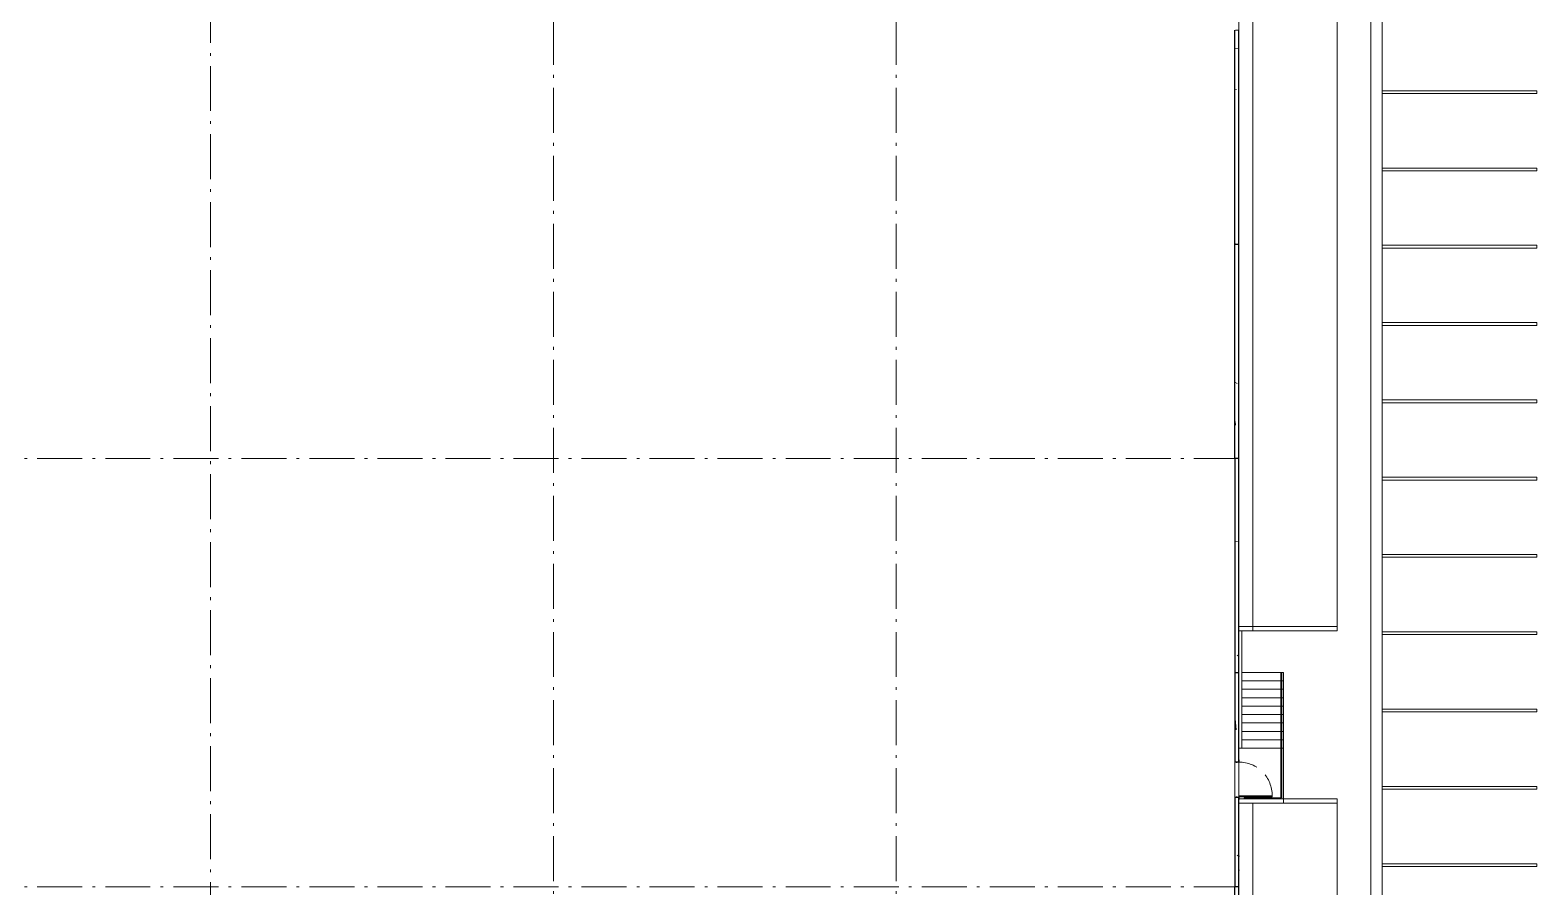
# Model space of a CAD drawing. Header units: metres. Extents: x -55 to 260, y -121 to 64.
# Drawn here: x 152.1 to 205.7, y -30.5 to 0 of the extents above; entities that cross this region are included whole.
import ezdxf

# ---------------------------------------------------------------- set-up
doc = ezdxf.new("R2010")
doc.units = ezdxf.units.M
doc.linetypes.add('01_Grid', pattern=[2.32, 1.6, -0.36, 0, -0.36])
doc.linetypes.add('04_Proyection', pattern=[1.2, 0.8, -0.4])
for name, color, linetype, lineweight in [('0-1', 7, 'Continuous', 5), ('03EJES-1', 1, '01_Grid', 5), ('06MUR-1', 253, 'Continuous', 5), ('06MUR-2', 53, 'Continuous', 25), ('06MUREXT-1', 9, 'Continuous', 15), ('06MUREXT-2', 133, 'Continuous', 5), ('11PUER-1', 253, 'Continuous', 5), ('11PUER-2', 253, '04_Proyection', 5), ('13CIVERT-1', 253, 'Continuous', 5), ('22AMUEB-1', 253, 'Continuous', 5), ('22AMUEB-2', 63, 'Continuous', 5), ('45ESTAC-1', 253, 'Continuous', 5), ('46BANQ-1', 253, 'Continuous', 5), ('55BARANDAL-1', 253, 'Continuous', 5), ('70LINEA-1', 254, 'Continuous', 5), ('70LINEA-2', 1, 'Continuous', 5), ('70LINEA-3', 213, 'Continuous', 9), ('70LINEA_0_25-1', 9, 'Continuous', 15)]:
    doc.layers.add(name, color=color, linetype=linetype, lineweight=lineweight)
pattern_1 = [(50, (0, 0), (2.914806, -0.25534), [0.3048, -3.353]), (355, (0, 0), (-0.5639, 3.05678), [0.24384, -2.682]), (100.451, (0.243, -0.0213), (2.35075, 2.801895), [0.25904, -2.849]), (46.184, (0, 0.8128), (4.336665, -0.672795), [0.4572, -5.029]), (96.636, (0.3614, 0.7567), (3.798005, 3.95842), [0.38856, -4.274]), (351.184, (0, 0.813), (3.79858, 3.95859), [0.36576, -4.023]), (21, (0.4064, 0.6096), (2.425556, -1.63645), [0.3048, -3.353]), (326, (0.4064, 0.6096), (0.98876, 2.946903), [0.24384, -2.682]), (71.451, (0.6086, 0.4733), (3.414398, 1.310927), [0.25904, -2.849]), (37.5, (0, 0), (0.049559, 1.352701), [0.13411, -2.516, 0.13411, -2.589, -2.692]), (37.5, (0, 0), (0.049559, 1.352701), [-5.373, 0.13411, -2.558]), (7.5, (0, 0), (1.068881, 1.603233), [0.13411, -1.418, 0.13411, -2.455, -1.026]), (7.5, (0, 0), (1.068881, 1.603233), [-4.141, 0.13411, -0.89205]), (327.5, (-0.9063, 0), (2.1693145, -0.091976), [0.13411, -0.88189, 0.13411, -3.036, -4.206]), (327.5, (-0.9063, 0), (2.1693145, -0.091976), [-4.186, 0.13411, -4.072]), (317.5, (-1.313, 0), (2.370307, 0.40642), [0.13411, -1.187, 0.13411, -1.971, -2.987]), (317.5, (-1.313, 0), (2.370307, 0.40642), [-3.426, 0.13411, -2.853])]

# ---------------------------------------------------------------- blocks, each defined once
blk = doc.blocks.new('Sgl - F - AI - 4_x7_-7287663-A1 _ A700')
at = {"layer": '11PUER-1'}
for p, q in [((-0.612, -1.29), (-0.612, -0.11)), ((-0.612, -0.11), (-0.573, -0.11)), ((-0.573, -0.11), (-0.573, -1.29)), ((-0.573, -1.29), (-0.612, -1.29))]:
    blk.add_line(p, q, dxfattribs=at)
at = {"layer": '11PUER-2'}
for p, q in [((-0.637, 0.034), (0.637, 0.034)), ((-0.637, -0.107), (0.637, -0.107))]:
    blk.add_line(p, q, dxfattribs=at)
blk.add_arc((-0.554, -0.108), 1.182, 269.0611, 359.905, dxfattribs=at)
blk = doc.blocks.new('Mesker Frame AI - Mesker Frame AI2-7287665-A1 _ A700')
at = {"layer": '22AMUEB-1'}
for p, q in [((-0.53, 0.07585), (-0.53, 0.07085)), ((-0.5285, 0.07085), (-0.5285, 0.07435)), ((-0.455, 0.01305), (-0.435, 0.01305)), ((-0.4365, 0.01155), (-0.455, 0.01155)), ((-0.4365, 0.01155), (-0.4365, -0.02515)), ((-0.435, -0.02665), (-0.435, 0.01305)), ((0.79649, 0.01305), (0.79649, -0.02665)), ((0.81649, 0.01305), (0.79649, 0.01305)), ((0.79799, 0.01155), (0.81649, 0.01155)), ((0.79799, -0.02515), (0.79799, 0.01155)), ((0.88999, 0.07435), (0.88999, 0.07085)), ((0.89149, 0.07085), (0.89149, 0.07585)), ((-0.53, -0.07085), (-0.53, -0.07585)), ((-0.5285, -0.07435), (-0.5285, -0.07085)), ((-0.4515, -0.02515), (-0.4515, -0.07435)), ((-0.4515, -0.02515), (-0.4365, -0.02515)), ((-0.435, -0.02665), (-0.45, -0.02665)), ((-0.45, -0.07585), (-0.45, -0.02665)), ((0.79649, -0.02665), (0.81149, -0.02665)), ((0.81299, -0.02515), (0.79799, -0.02515)), ((0.81149, -0.02665), (0.81149, -0.07585)), ((0.81299, -0.07435), (0.81299, -0.02515)), ((0.88999, -0.07085), (0.88999, -0.07435)), ((0.89149, -0.07585), (0.89149, -0.07085))]:
    blk.add_line(p, q, dxfattribs=at)
at = {"layer": '22AMUEB-2'}
for p, q in [((-0.53, 0.07585), (-0.455, 0.07585)), ((-0.53, 0.07085), (-0.53, 0.07585)), ((-0.5285, 0.07435), (-0.5285, 0.07085)), ((-0.4565, 0.07435), (-0.5285, 0.07435)), ((-0.455, 0.07585), (-0.455, -0.00615)), ((-0.455, 0.01305), (-0.435, 0.01305)), ((-0.455, 0.01155), (-0.455, 0.01305)), ((-0.4365, 0.01155), (-0.455, 0.01155)), ((-0.4365, -0.02515), (-0.4365, 0.01155)), ((-0.435, 0.01305), (-0.435, -0.02665)), ((0.79649, 0.01305), (0.81649, 0.01305)), ((0.79649, -0.02665), (0.79649, 0.01305)), ((0.79799, 0.01155), (0.79799, -0.02515)), ((0.81649, 0.01155), (0.79799, 0.01155)), ((0.81649, 0.07585), (0.89149, 0.07585)), ((0.81649, -0.00615), (0.81649, 0.07585)), ((0.81649, 0.01305), (0.81649, 0.01155)), ((0.88999, 0.07435), (0.81799, 0.07435)), ((0.88999, 0.07085), (0.88999, 0.07435)), ((0.89149, 0.07585), (0.89149, 0.07085)), ((-0.53, -0.07585), (-0.53, -0.07085)), ((-0.45, -0.07585), (-0.53, -0.07585)), ((-0.5285, -0.07085), (-0.5285, -0.07435)), ((-0.5285, -0.07435), (-0.4515, -0.07435)), ((-0.455, -0.00615), (-0.4565, -0.00615)), ((-0.4515, -0.02515), (-0.4365, -0.02515)), ((-0.4515, -0.07435), (-0.4515, -0.02515)), ((-0.45, -0.02665), (-0.45, -0.07585)), ((-0.435, -0.02665), (-0.45, -0.02665)), ((0.81149, -0.02665), (0.79649, -0.02665)), ((0.79799, -0.02515), (0.81299, -0.02515)), ((0.81149, -0.07585), (0.81149, -0.02665)), ((0.89149, -0.07585), (0.81149, -0.07585)), ((0.81299, -0.02515), (0.81299, -0.07435)), ((0.81299, -0.07435), (0.88999, -0.07435)), ((0.81799, -0.00615), (0.81649, -0.00615)), ((0.88999, -0.07435), (0.88999, -0.07085)), ((0.89149, -0.07085), (0.89149, -0.07585))]:
    blk.add_line(p, q, dxfattribs=at)
blk = doc.blocks.new('Railing - Railing-7177917-A1 _ A700')
at = {"layer": '55BARANDAL-1'}
for p, q in [((196.567, -22.872), (196.605, -22.872)), ((196.567, -22.872), (196.567, -25.553)), ((196.605, -22.872), (196.605, -25.553)), ((196.567, -25.553), (196.567, -25.572)), ((196.567, -25.572), (196.567, -27.316)), ((196.605, -25.553), (196.605, -25.572)), ((196.605, -25.572), (196.605, -27.354)), ((195.257, -27.354), (195.257, -27.316)), ((196.567, -27.316), (195.257, -27.316)), ((196.605, -27.354), (195.257, -27.354))]:
    blk.add_line(p, q, dxfattribs=at)
blk = doc.blocks.new('Parking Lot - Single - Single-V106-A1 _ A700')
at = {"layer": '70LINEA-1'}
for p, q in [((200.172, 0.541), (200.172, -2.209)), ((205.672, -2.159), (200.172, -2.159)), ((200.172, -2.159), (200.172, -2.259)), ((200.172, -2.259), (200.172, -2.159)), ((200.172, -2.159), (200.172, -2.159)), ((200.172, -2.259), (205.672, -2.259)), ((200.172, -2.259), (200.172, -2.259)), ((205.672, -2.259), (205.672, -2.159))]:
    blk.add_line(p, q, dxfattribs=at)
blk = doc.blocks.new('Parking Lot - Single - Single-V107-A1 _ A700')
at = {"layer": '70LINEA-1'}
for p, q in [((200.172, -26.959), (200.172, -29.709)), ((205.672, -29.659), (200.172, -29.659)), ((200.172, -29.659), (200.172, -29.759)), ((200.172, -29.759), (200.172, -29.659)), ((200.172, -29.659), (200.172, -29.659)), ((200.172, -29.759), (205.672, -29.759)), ((200.172, -29.759), (200.172, -29.759)), ((205.672, -29.759), (205.672, -29.659))]:
    blk.add_line(p, q, dxfattribs=at)
blk = doc.blocks.new('22011_AR_rvt-1-A1 _ A700')
at = {"layer": '06MUR-1'}
h = blk.add_hatch(dxfattribs=at)
h.set_pattern_fill('FP_1', color=256, style=0, pattern_type=2)
h.set_pattern_definition(pattern_1)
h.paths.add_polyline_path([(194.931, -15.24), (195.071, -15.24), (195.071, 0), (194.931, 0), (194.931, -14.35)])
h = blk.add_hatch(dxfattribs=at)
h.set_pattern_fill('FP_1', color=256, style=0, pattern_type=2)
h.set_pattern_definition(pattern_1)
h.paths.add_polyline_path([(194.93, -15.24), (194.931, -15.24), (194.93, -14.35)])
h = blk.add_hatch(dxfattribs=at)
h.set_pattern_fill('FP_1', color=256, style=0, pattern_type=2)
h.set_pattern_definition(pattern_1)
h.paths.add_polyline_path([(195.001, -30.48), (195.071, -30.48), (195.071, -27.308), (194.931, -27.308), (194.931, -30.48)])
h.paths.add_polyline_path([(194.931, -26.032), (195.071, -26.032), (195.071, -15.24), (194.931, -15.24), (194.931, -25.601)])
h = blk.add_hatch(dxfattribs=at)
h.set_pattern_fill('FP_1', color=256, style=0, pattern_type=2)
h.set_pattern_definition(pattern_1)
h.paths.add_polyline_path([(194.93, -26.033), (194.931, -26.032), (194.93, -25.601)])
h = blk.add_hatch(dxfattribs=at)
h.set_pattern_fill('FP_1', color=256, style=0, pattern_type=2)
h.set_pattern_definition(pattern_1)
h.paths.add_polyline_path([(195.071, -30.48), (195.072, -30.48), (195.071, -28.669)])
h = blk.add_hatch(dxfattribs=at)
h.set_pattern_fill('FP_1', color=256, style=0, pattern_type=2)
h.set_pattern_definition(pattern_1)
h.paths.add_polyline_path([(195.071, -45.72), (195.071, -30.48), (194.931, -30.48), (194.931, -45.72)])
at = {"layer": '70LINEA-2'}
h = blk.add_hatch(dxfattribs=at)
h.set_pattern_fill('FP_1', color=256, style=0, pattern_type=2)
h.set_pattern_definition(pattern_1)
h.paths.add_polyline_path([(195.056, -7.614), (195.071, -7.598), (195.071, -0.022), (195.056, -0.006), (194.947, -0.006), (194.931, -0.022), (194.931, -7.598), (194.947, -7.614)])
h = blk.add_hatch(dxfattribs=at)
h.set_pattern_fill('FP_1', color=256, style=0, pattern_type=2)
h.set_pattern_definition(pattern_1)
h.paths.add_polyline_path([(195.056, -15.234), (195.071, -15.218), (195.071, -7.642), (195.056, -7.626), (194.947, -7.626), (194.931, -7.642), (194.931, -15.218), (194.947, -15.234)])
h = blk.add_hatch(dxfattribs=at)
h.set_pattern_fill('FP_1', color=256, style=0, pattern_type=2)
h.set_pattern_definition(pattern_1)
h.paths.add_polyline_path([(195.056, -22.854), (195.071, -22.838), (195.071, -15.262), (195.056, -15.246), (194.947, -15.246), (194.931, -15.262), (194.931, -22.838), (194.947, -22.854)])
h = blk.add_hatch(dxfattribs=at)
h.set_pattern_fill('FP_1', color=256, style=0, pattern_type=2)
h.set_pattern_definition(pattern_1)
h.paths.add_polyline_path([(194.947, -30.474), (195.056, -30.474), (195.071, -30.458), (195.071, -27.307), (194.931, -27.307), (194.931, -30.458)])
h.paths.add_polyline_path([(195.071, -26.033), (195.071, -22.882), (195.056, -22.866), (194.947, -22.866), (194.931, -22.882), (194.931, -26.033)])
at = {"layer": '06MUR-2'}
for p, q in [((194.931, -15.24), (194.931, 0)), ((195.071, -15.24), (195.071, 0)), ((194.931, -15.24), (194.931, -26.032)), ((195.071, -26.032), (195.071, -15.24)), ((194.931, -26.032), (195.001, -26.032)), ((195.001, -26.032), (195.071, -26.032)), ((195.001, -26.033), (195.001, -26.032)), ((194.931, -27.308), (194.931, -30.48)), ((195.001, -27.308), (194.931, -27.308)), ((195.001, -27.308), (195.001, -27.307)), ((195.071, -27.308), (195.001, -27.308)), ((195.071, -30.48), (195.071, -27.308)), ((194.931, -45.72), (194.931, -30.48)), ((195.071, -45.72), (195.071, -30.48))]:
    blk.add_line(p, q, dxfattribs=at)
at = {"layer": '06MUREXT-1'}
for p, q in [((194.93, 0), (194.93, -15.24)), ((195.072, -15.24), (195.072, 0)), ((194.93, -15.24), (194.93, -26.033)), ((195.072, -26.033), (195.072, -15.24)), ((194.93, -26.033), (195.072, -26.033)), ((194.93, -27.307), (194.93, -30.48)), ((195.072, -27.307), (194.93, -27.307)), ((195.072, -30.48), (195.072, -27.307)), ((194.93, -30.48), (194.93, -45.72)), ((195.072, -45.72), (195.072, -30.48))]:
    blk.add_line(p, q, dxfattribs=at)
at = {"layer": '06MUREXT-2'}
for p, q in [((195.071, -21.221), (195.572, -21.221)), ((195.572, -21.373), (195.071, -21.373)), ((195.572, -21.221), (198.572, -21.221)), ((195.572, -21.373), (195.572, -21.221)), ((198.572, -21.373), (195.572, -21.373)), ((198.572, -21.221), (198.572, -21.373)), ((194.93, -27.307), (194.93, -26.033)), ((195.072, -26.034), (195.072, -27.306)), ((196.655, -27.506), (195.072, -27.506)), ((195.077, -27.353), (195.257, -27.353)), ((196.604, -27.353), (196.655, -27.353)), ((196.655, -27.353), (198.572, -27.353)), ((196.655, -27.506), (196.655, -27.353)), ((198.572, -27.506), (196.655, -27.506)), ((198.572, -27.353), (198.572, -27.506))]:
    blk.add_line(p, q, dxfattribs=at)
at = {"layer": '13CIVERT-1'}
for p, q in [((196.655, -22.853), (195.175, -22.853)), ((195.175, -22.853), (195.175, -23.153)), ((196.655, -22.853), (195.175, -22.853)), ((196.655, -22.853), (196.655, -23.153)), ((195.175, -23.153), (195.175, -23.453)), ((196.567, -23.153), (195.175, -23.153)), ((196.567, -23.153), (195.175, -23.153)), ((195.175, -23.453), (195.175, -23.753)), ((196.567, -23.453), (195.175, -23.453)), ((196.567, -23.453), (195.175, -23.453)), ((196.655, -23.153), (196.605, -23.153)), ((196.655, -23.153), (196.605, -23.153)), ((196.655, -23.453), (196.605, -23.453)), ((196.655, -23.453), (196.605, -23.453)), ((196.655, -23.153), (196.655, -23.453)), ((196.655, -23.453), (196.655, -23.753)), ((195.175, -23.753), (195.175, -24.053)), ((196.567, -23.753), (195.175, -23.753)), ((196.567, -23.753), (195.175, -23.753)), ((195.175, -24.053), (195.175, -24.353)), ((196.567, -24.053), (195.175, -24.053)), ((196.567, -24.053), (195.175, -24.053)), ((196.655, -23.753), (196.605, -23.753)), ((196.655, -23.753), (196.605, -23.753)), ((196.655, -24.053), (196.605, -24.053)), ((196.655, -24.053), (196.605, -24.053)), ((196.655, -23.753), (196.655, -24.053)), ((196.655, -24.053), (196.655, -24.353)), ((195.175, -24.353), (195.175, -24.653)), ((196.567, -24.353), (195.175, -24.353)), ((196.567, -24.353), (195.175, -24.353)), ((195.175, -24.653), (195.175, -24.953)), ((196.567, -24.653), (195.175, -24.653)), ((196.567, -24.653), (195.175, -24.653)), ((196.655, -24.353), (196.605, -24.353)), ((196.655, -24.353), (196.605, -24.353)), ((196.655, -24.653), (196.605, -24.653)), ((196.655, -24.653), (196.605, -24.653)), ((196.655, -24.353), (196.655, -24.653)), ((196.655, -24.653), (196.655, -24.953)), ((195.175, -24.953), (195.175, -25.253)), ((196.567, -24.953), (195.175, -24.953)), ((196.567, -24.953), (195.175, -24.953)), ((196.655, -24.953), (196.605, -24.953)), ((196.655, -24.953), (196.605, -24.953)), ((196.655, -24.953), (196.655, -25.253)), ((195.175, -25.553), (195.072, -25.553)), ((195.175, -25.253), (195.175, -25.553)), ((196.567, -25.253), (195.175, -25.253)), ((196.567, -25.253), (195.175, -25.253)), ((196.567, -25.553), (195.175, -25.553)), ((196.567, -25.553), (195.175, -25.553)), ((196.655, -25.253), (196.605, -25.253)), ((196.655, -25.253), (196.605, -25.253)), ((196.655, -25.553), (196.605, -25.553)), ((196.655, -25.553), (196.605, -25.553)), ((196.655, -25.253), (196.655, -25.553)), ((196.655, -27.353), (196.655, -25.553)), ((195.072, -26.034), (195.072, -27.306)), ((195.077, -27.353), (195.257, -27.353)), ((196.604, -27.353), (196.655, -27.353))]:
    blk.add_line(p, q, dxfattribs=at)
at = {"layer": '46BANQ-1'}
for p, q in [((195.572, -21.221), (195.572, 0.691)), ((195.572, -21.221), (195.572, 0.691)), ((198.572, 0.691), (198.572, -21.221)), ((195.072, -21.221), (195.572, -21.221)), ((198.572, -21.221), (195.572, -21.221)), ((194.93, -27.307), (194.93, -26.033)), ((195.072, -27.506), (195.572, -27.506)), ((195.572, -27.506), (195.572, -61.46)), ((195.572, -61.473), (195.572, -27.506))]:
    blk.add_line(p, q, dxfattribs=at)
at = {"layer": '70LINEA-1'}
for p, q in [((199.772, 15.641), (199.772, -41.41)), ((198.572, -21.373), (198.572, 0.691)), ((200.172, -9.66), (200.172, 0.34)), ((200.172, -19.66), (200.172, -9.66)), ((200.172, -29.66), (200.172, -19.66)), ((195.174, -21.373), (195.174, -25.553)), ((198.572, -60.943), (198.572, -27.506)), ((200.172, -39.66), (200.172, -29.66))]:
    blk.add_line(p, q, dxfattribs=at)
at = {"layer": '70LINEA-3'}
for p, q in [((194.93, -27.307), (194.93, -26.033)), ((194.931, -27.307), (194.931, -26.033)), ((194.931, -26.033), (194.931, -27.307)), ((195.071, -26.034), (195.071, -27.306)), ((195.071, -27.306), (195.071, -26.034)), ((195.072, -26.034), (195.072, -27.306))]:
    blk.add_line(p, q, dxfattribs=at)
at = {"layer": '70LINEA_0_25-1'}
for p, q in [((194.931, -0.022), (194.93, -0.022)), ((194.93, -0.022), (194.93, -7.598)), ((194.947, -0.006), (194.931, -0.022)), ((194.931, -0.022), (194.931, -7.598)), ((194.931, -7.598), (194.931, -0.022)), ((195.056, -0.006), (194.947, -0.006)), ((195.071, -0.022), (195.056, -0.006)), ((195.071, -7.598), (195.071, -0.022)), ((195.072, -0.022), (195.071, -0.022)), ((195.071, -0.022), (195.071, -7.598)), ((195.072, -7.598), (195.072, -0.022)), ((194.93, -7.598), (194.931, -7.598)), ((194.931, -7.642), (194.93, -7.642)), ((194.93, -7.642), (194.93, -15.218)), ((194.931, -7.598), (194.947, -7.614)), ((194.947, -7.626), (194.931, -7.642)), ((194.931, -7.642), (194.931, -15.218)), ((194.931, -15.218), (194.931, -7.642)), ((194.947, -7.614), (195.056, -7.614)), ((195.056, -7.626), (194.947, -7.626)), ((195.056, -7.614), (195.071, -7.598)), ((195.071, -7.642), (195.056, -7.626)), ((195.071, -7.598), (195.072, -7.598)), ((195.071, -15.218), (195.071, -7.642)), ((195.072, -7.642), (195.071, -7.642)), ((195.071, -7.642), (195.071, -15.218)), ((195.072, -15.218), (195.072, -7.642)), ((194.93, -15.218), (194.931, -15.218)), ((194.931, -15.262), (194.93, -15.262)), ((194.93, -15.262), (194.93, -22.838)), ((194.931, -15.218), (194.947, -15.234)), ((194.947, -15.246), (194.931, -15.262)), ((194.931, -15.262), (194.931, -22.838)), ((194.931, -22.838), (194.931, -15.262)), ((194.947, -15.234), (195.056, -15.234)), ((195.056, -15.246), (194.947, -15.246)), ((195.056, -15.234), (195.071, -15.218)), ((195.071, -15.262), (195.056, -15.246)), ((195.071, -15.218), (195.072, -15.218)), ((195.071, -22.838), (195.071, -15.262)), ((195.072, -15.262), (195.071, -15.262)), ((195.071, -15.262), (195.071, -22.838)), ((195.072, -22.838), (195.072, -15.262)), ((194.93, -22.838), (194.931, -22.838)), ((194.931, -22.882), (194.93, -22.882)), ((194.93, -22.882), (194.93, -26.033)), ((194.931, -22.838), (194.947, -22.854)), ((194.947, -22.866), (194.931, -22.882)), ((194.931, -22.882), (194.931, -26.033)), ((194.931, -26.033), (194.931, -22.882)), ((194.947, -22.854), (195.056, -22.854)), ((195.056, -22.866), (194.947, -22.866)), ((195.056, -22.854), (195.071, -22.838)), ((195.071, -22.882), (195.056, -22.866)), ((195.071, -22.838), (195.072, -22.838)), ((195.071, -26.033), (195.071, -22.882)), ((195.072, -22.882), (195.071, -22.882)), ((195.071, -22.882), (195.071, -26.033)), ((195.072, -26.033), (195.072, -22.882)), ((194.93, -26.033), (194.931, -26.033)), ((194.931, -26.033), (195.071, -26.033)), ((195.071, -26.033), (195.072, -26.033)), ((194.93, -27.307), (194.93, -30.458)), ((194.931, -27.307), (194.93, -27.307)), ((195.071, -27.307), (194.931, -27.307)), ((194.931, -27.307), (194.931, -30.458)), ((194.931, -30.458), (194.931, -27.307)), ((195.071, -30.458), (195.071, -27.307)), ((195.071, -27.307), (195.071, -30.458)), ((195.072, -27.307), (195.071, -27.307)), ((195.072, -30.458), (195.072, -27.307)), ((194.93, -30.458), (194.931, -30.458)), ((194.931, -30.458), (194.947, -30.474)), ((194.947, -30.474), (195.056, -30.474)), ((195.056, -30.474), (195.071, -30.458)), ((195.071, -30.458), (195.072, -30.458))]:
    blk.add_line(p, q, dxfattribs=at)
at = {"layer": '11PUER-1', "rotation": 89.99999999999987}
blk.add_blockref('Sgl - F - AI - 4_x7_-7287663-A1 _ A700', (194.965, -26.67), dxfattribs=at)
at = {"layer": '22AMUEB-1', "rotation": 269.9999999999998}
blk.add_blockref('Mesker Frame AI - Mesker Frame AI2-7287665-A1 _ A700', (195.001, -26.489), dxfattribs=at)
at = {"layer": '45ESTAC-1'}
for name, p in [('Parking Lot - Single - Single-V106-A1 _ A700', (0, 0)), ('Parking Lot - Single - Single-V106-A1 _ A700', (0, -2.75)), ('Parking Lot - Single - Single-V106-A1 _ A700', (0, -5.5)), ('Parking Lot - Single - Single-V106-A1 _ A700', (0, -8.25)), ('Parking Lot - Single - Single-V106-A1 _ A700', (0, -11)), ('Parking Lot - Single - Single-V106-A1 _ A700', (0, -13.75)), ('Parking Lot - Single - Single-V106-A1 _ A700', (0, -16.5)), ('Parking Lot - Single - Single-V106-A1 _ A700', (0, -19.25)), ('Parking Lot - Single - Single-V106-A1 _ A700', (0, -22)), ('Parking Lot - Single - Single-V106-A1 _ A700', (0, -24.75)), ('Parking Lot - Single - Single-V107-A1 _ A700', (0, 0)), ('Parking Lot - Single - Single-V107-A1 _ A700', (0, -2.75))]:
    blk.add_blockref(name, p, dxfattribs=at)
at = {"layer": '55BARANDAL-1'}
blk.add_blockref('Railing - Railing-7177917-A1 _ A700', (0, 0), dxfattribs=at)
blk = doc.blocks.new('22011_AR_rvt-2-A1 _ A700')
at = {"layer": '06MUR-1'}
h = blk.add_hatch(dxfattribs=at)
h.set_pattern_fill('FP_1', color=256, style=0, pattern_type=2)
h.set_pattern_definition(pattern_1)
h.paths.add_polyline_path([(194.931, -15.24), (195.071, -15.24), (195.071, 0), (194.931, 0), (194.931, -14.35)])
h = blk.add_hatch(dxfattribs=at)
h.set_pattern_fill('FP_1', color=256, style=0, pattern_type=2)
h.set_pattern_definition(pattern_1)
h.paths.add_polyline_path([(194.93, -15.24), (194.931, -15.24), (194.93, -14.35)])
h = blk.add_hatch(dxfattribs=at)
h.set_pattern_fill('FP_1', color=256, style=0, pattern_type=2)
h.set_pattern_definition(pattern_1)
h.paths.add_polyline_path([(195.001, -30.48), (195.071, -30.48), (195.071, -27.308), (194.931, -27.308), (194.931, -30.48)])
h.paths.add_polyline_path([(195.071, -26.032), (195.071, -15.24), (194.931, -15.24), (194.931, -26.032), (195.001, -26.032)])
h = blk.add_hatch(dxfattribs=at)
h.set_pattern_fill('FP_1', color=256, style=0, pattern_type=2)
h.set_pattern_definition(pattern_1)
h.paths.add_polyline_path([(194.93, -26.033), (194.931, -26.032), (194.93, -25.601)])
h = blk.add_hatch(dxfattribs=at)
h.set_pattern_fill('FP_1', color=256, style=0, pattern_type=2)
h.set_pattern_definition(pattern_1)
h.paths.add_polyline_path([(195.071, -30.48), (195.072, -30.48), (195.071, -28.669)])
h = blk.add_hatch(dxfattribs=at)
h.set_pattern_fill('FP_1', color=256, style=0, pattern_type=2)
h.set_pattern_definition(pattern_1)
h.paths.add_polyline_path([(195.071, -45.72), (195.071, -30.48), (194.931, -30.48), (194.931, -45.72)])
at = {"layer": '70LINEA-2'}
h = blk.add_hatch(dxfattribs=at)
h.set_pattern_fill('FP_1', color=256, style=0, pattern_type=2)
h.set_pattern_definition(pattern_1)
h.paths.add_polyline_path([(195.056, -7.614), (195.071, -7.598), (195.071, -0.022), (195.056, -0.006), (194.947, -0.006), (194.931, -0.022), (194.931, -7.598), (194.947, -7.614)])
h = blk.add_hatch(dxfattribs=at)
h.set_pattern_fill('FP_1', color=256, style=0, pattern_type=2)
h.set_pattern_definition(pattern_1)
h.paths.add_polyline_path([(195.056, -15.234), (195.071, -15.218), (195.071, -7.642), (195.056, -7.626), (194.947, -7.626), (194.931, -7.642), (194.931, -15.218), (194.947, -15.234)])
h = blk.add_hatch(dxfattribs=at)
h.set_pattern_fill('FP_1', color=256, style=0, pattern_type=2)
h.set_pattern_definition(pattern_1)
h.paths.add_polyline_path([(195.056, -22.854), (195.071, -22.838), (195.071, -15.262), (195.056, -15.246), (194.947, -15.246), (194.931, -15.262), (194.931, -22.838), (194.947, -22.854)])
h = blk.add_hatch(dxfattribs=at)
h.set_pattern_fill('FP_1', color=256, style=0, pattern_type=2)
h.set_pattern_definition(pattern_1)
h.paths.add_polyline_path([(194.947, -30.474), (195.056, -30.474), (195.071, -30.458), (195.071, -27.307), (194.931, -27.307), (194.931, -30.458)])
h.paths.add_polyline_path([(195.071, -26.033), (195.071, -22.882), (195.056, -22.866), (194.947, -22.866), (194.931, -22.882), (194.931, -26.033)])
at = {"layer": '06MUR-2'}
for p, q in [((194.931, -15.24), (194.931, 0)), ((195.071, -15.24), (195.071, 0)), ((194.931, -15.24), (194.931, -26.032)), ((195.071, -26.032), (195.071, -15.24)), ((194.931, -26.032), (195.001, -26.032)), ((195.001, -26.032), (195.071, -26.032)), ((195.001, -26.033), (195.001, -26.032)), ((194.931, -27.308), (194.931, -30.48)), ((195.001, -27.308), (194.931, -27.308)), ((195.001, -27.308), (195.001, -27.307)), ((195.071, -27.308), (195.001, -27.308)), ((195.071, -30.48), (195.071, -27.308)), ((194.931, -45.72), (194.931, -30.48)), ((195.071, -45.72), (195.071, -30.48))]:
    blk.add_line(p, q, dxfattribs=at)
at = {"layer": '06MUREXT-1'}
for p, q in [((194.93, 0), (194.93, -15.24)), ((195.072, -15.24), (195.072, 0)), ((194.93, -15.24), (194.93, -26.033)), ((195.072, -26.033), (195.072, -15.24)), ((194.93, -26.033), (195.072, -26.033)), ((194.93, -27.307), (194.93, -30.48)), ((195.072, -27.307), (194.93, -27.307)), ((195.072, -30.48), (195.072, -27.307)), ((194.93, -30.48), (194.93, -45.72)), ((195.072, -45.72), (195.072, -30.48))]:
    blk.add_line(p, q, dxfattribs=at)
at = {"layer": '06MUREXT-2'}
for p, q in [((195.071, -21.221), (195.572, -21.221)), ((195.572, -21.373), (195.071, -21.373)), ((195.572, -21.221), (198.572, -21.221)), ((195.572, -21.373), (195.572, -21.221)), ((198.572, -21.373), (195.572, -21.373)), ((198.572, -21.221), (198.572, -21.373)), ((194.93, -27.307), (194.93, -26.033)), ((195.072, -26.034), (195.072, -27.306)), ((196.655, -27.506), (195.072, -27.506)), ((195.077, -27.353), (195.257, -27.353)), ((196.604, -27.353), (196.655, -27.353)), ((196.655, -27.353), (198.572, -27.353)), ((196.655, -27.506), (196.655, -27.353)), ((198.572, -27.506), (196.655, -27.506)), ((198.572, -27.353), (198.572, -27.506))]:
    blk.add_line(p, q, dxfattribs=at)
at = {"layer": '13CIVERT-1'}
for p, q in [((196.655, -22.853), (195.175, -22.853)), ((195.175, -22.853), (195.175, -23.153)), ((196.655, -22.853), (195.175, -22.853)), ((196.655, -22.853), (196.655, -23.153)), ((195.175, -23.153), (195.175, -23.453)), ((196.567, -23.153), (195.175, -23.153)), ((196.567, -23.153), (195.175, -23.153)), ((195.175, -23.453), (195.175, -23.753)), ((196.567, -23.453), (195.175, -23.453)), ((196.567, -23.453), (195.175, -23.453)), ((196.655, -23.153), (196.605, -23.153)), ((196.655, -23.153), (196.605, -23.153)), ((196.655, -23.453), (196.605, -23.453)), ((196.655, -23.453), (196.605, -23.453)), ((196.655, -23.153), (196.655, -23.453)), ((196.655, -23.453), (196.655, -23.753)), ((195.175, -23.753), (195.175, -24.053)), ((196.567, -23.753), (195.175, -23.753)), ((196.567, -23.753), (195.175, -23.753)), ((195.175, -24.053), (195.175, -24.353)), ((196.567, -24.053), (195.175, -24.053)), ((196.567, -24.053), (195.175, -24.053)), ((196.655, -23.753), (196.605, -23.753)), ((196.655, -23.753), (196.605, -23.753)), ((196.655, -24.053), (196.605, -24.053)), ((196.655, -24.053), (196.605, -24.053)), ((196.655, -23.753), (196.655, -24.053)), ((196.655, -24.053), (196.655, -24.353)), ((195.175, -24.353), (195.175, -24.653)), ((196.567, -24.353), (195.175, -24.353)), ((196.567, -24.353), (195.175, -24.353)), ((195.175, -24.653), (195.175, -24.953)), ((196.567, -24.653), (195.175, -24.653)), ((196.567, -24.653), (195.175, -24.653)), ((196.655, -24.353), (196.605, -24.353)), ((196.655, -24.353), (196.605, -24.353)), ((196.655, -24.653), (196.605, -24.653)), ((196.655, -24.653), (196.605, -24.653)), ((196.655, -24.353), (196.655, -24.653)), ((196.655, -24.653), (196.655, -24.953)), ((195.175, -24.953), (195.175, -25.253)), ((196.567, -24.953), (195.175, -24.953)), ((196.567, -24.953), (195.175, -24.953)), ((196.655, -24.953), (196.605, -24.953)), ((196.655, -24.953), (196.605, -24.953)), ((196.655, -24.953), (196.655, -25.253)), ((195.175, -25.553), (195.072, -25.553)), ((195.175, -25.253), (195.175, -25.553)), ((196.567, -25.253), (195.175, -25.253)), ((196.567, -25.253), (195.175, -25.253)), ((196.567, -25.553), (195.175, -25.553)), ((196.567, -25.553), (195.175, -25.553)), ((196.655, -25.253), (196.605, -25.253)), ((196.655, -25.253), (196.605, -25.253)), ((196.655, -25.553), (196.605, -25.553)), ((196.655, -25.553), (196.605, -25.553)), ((196.655, -25.253), (196.655, -25.553)), ((196.655, -27.353), (196.655, -25.553)), ((195.072, -26.034), (195.072, -27.306)), ((195.077, -27.353), (195.257, -27.353)), ((196.604, -27.353), (196.655, -27.353))]:
    blk.add_line(p, q, dxfattribs=at)
at = {"layer": '46BANQ-1'}
for p, q in [((195.572, -21.221), (195.572, 0.691)), ((195.572, -21.221), (195.572, 0.691)), ((198.572, 0.691), (198.572, -21.221)), ((195.072, -21.221), (195.572, -21.221)), ((198.572, -21.221), (195.572, -21.221)), ((194.93, -27.307), (194.93, -26.033)), ((195.072, -27.506), (195.572, -27.506)), ((195.572, -27.506), (195.572, -61.46)), ((195.572, -61.473), (195.572, -27.506))]:
    blk.add_line(p, q, dxfattribs=at)
at = {"layer": '70LINEA-1'}
for p, q in [((199.772, 15.641), (199.772, -41.41)), ((198.572, -21.373), (198.572, 0.691)), ((200.172, -9.66), (200.172, 0.34)), ((200.172, -19.66), (200.172, -9.66)), ((200.172, -29.66), (200.172, -19.66)), ((195.174, -21.373), (195.174, -25.553)), ((198.572, -60.943), (198.572, -27.506)), ((200.172, -39.66), (200.172, -29.66))]:
    blk.add_line(p, q, dxfattribs=at)
at = {"layer": '70LINEA-3'}
for p, q in [((194.93, -27.307), (194.93, -26.033)), ((194.931, -27.307), (194.931, -26.033)), ((194.931, -26.033), (194.931, -27.307)), ((195.071, -26.034), (195.071, -27.306)), ((195.071, -27.306), (195.071, -26.034)), ((195.072, -26.034), (195.072, -27.306))]:
    blk.add_line(p, q, dxfattribs=at)
at = {"layer": '70LINEA_0_25-1'}
for p, q in [((194.931, -0.022), (194.93, -0.022)), ((194.93, -0.022), (194.93, -7.598)), ((194.947, -0.006), (194.931, -0.022)), ((194.931, -0.022), (194.931, -7.598)), ((194.931, -7.598), (194.931, -0.022)), ((195.056, -0.006), (194.947, -0.006)), ((195.071, -0.022), (195.056, -0.006)), ((195.071, -7.598), (195.071, -0.022)), ((195.072, -0.022), (195.071, -0.022)), ((195.071, -0.022), (195.071, -7.598)), ((195.072, -7.598), (195.072, -0.022)), ((194.93, -7.598), (194.931, -7.598)), ((194.931, -7.642), (194.93, -7.642)), ((194.93, -7.642), (194.93, -15.218)), ((194.931, -7.598), (194.947, -7.614)), ((194.947, -7.626), (194.931, -7.642)), ((194.931, -7.642), (194.931, -15.218)), ((194.931, -15.218), (194.931, -7.642)), ((194.947, -7.614), (195.056, -7.614)), ((195.056, -7.626), (194.947, -7.626)), ((195.056, -7.614), (195.071, -7.598)), ((195.071, -7.642), (195.056, -7.626)), ((195.071, -7.598), (195.072, -7.598)), ((195.071, -15.218), (195.071, -7.642)), ((195.072, -7.642), (195.071, -7.642)), ((195.071, -7.642), (195.071, -15.218)), ((195.072, -15.218), (195.072, -7.642)), ((194.93, -15.218), (194.931, -15.218)), ((194.931, -15.262), (194.93, -15.262)), ((194.93, -15.262), (194.93, -22.838)), ((194.931, -15.218), (194.947, -15.234)), ((194.947, -15.246), (194.931, -15.262)), ((194.931, -15.262), (194.931, -22.838)), ((194.931, -22.838), (194.931, -15.262)), ((194.947, -15.234), (195.056, -15.234)), ((195.056, -15.246), (194.947, -15.246)), ((195.056, -15.234), (195.071, -15.218)), ((195.071, -15.262), (195.056, -15.246)), ((195.071, -15.218), (195.072, -15.218)), ((195.071, -22.838), (195.071, -15.262)), ((195.072, -15.262), (195.071, -15.262)), ((195.071, -15.262), (195.071, -22.838)), ((195.072, -22.838), (195.072, -15.262)), ((194.93, -22.838), (194.931, -22.838)), ((194.931, -22.882), (194.93, -22.882)), ((194.93, -22.882), (194.93, -26.033)), ((194.931, -22.838), (194.947, -22.854)), ((194.947, -22.866), (194.931, -22.882)), ((194.931, -22.882), (194.931, -26.033)), ((194.931, -26.033), (194.931, -22.882)), ((194.947, -22.854), (195.056, -22.854)), ((195.056, -22.866), (194.947, -22.866)), ((195.056, -22.854), (195.071, -22.838)), ((195.071, -22.882), (195.056, -22.866)), ((195.071, -22.838), (195.072, -22.838)), ((195.071, -26.033), (195.071, -22.882)), ((195.072, -22.882), (195.071, -22.882)), ((195.071, -22.882), (195.071, -26.033)), ((195.072, -26.033), (195.072, -22.882)), ((194.93, -26.033), (194.931, -26.033)), ((194.931, -26.033), (195.071, -26.033)), ((195.071, -26.033), (195.072, -26.033)), ((194.93, -27.307), (194.93, -30.458)), ((194.931, -27.307), (194.93, -27.307)), ((195.071, -27.307), (194.931, -27.307)), ((194.931, -27.307), (194.931, -30.458)), ((194.931, -30.458), (194.931, -27.307)), ((195.071, -30.458), (195.071, -27.307)), ((195.071, -27.307), (195.071, -30.458)), ((195.072, -27.307), (195.071, -27.307)), ((195.072, -30.458), (195.072, -27.307)), ((194.93, -30.458), (194.931, -30.458)), ((194.931, -30.458), (194.947, -30.474)), ((194.947, -30.474), (195.056, -30.474)), ((195.056, -30.474), (195.071, -30.458)), ((195.071, -30.458), (195.072, -30.458))]:
    blk.add_line(p, q, dxfattribs=at)
at = {"layer": '11PUER-1', "rotation": 89.99999999999987}
blk.add_blockref('Sgl - F - AI - 4_x7_-7287663-A1 _ A700', (194.965, -26.67), dxfattribs=at)
at = {"layer": '22AMUEB-1', "rotation": 269.9999999999998}
blk.add_blockref('Mesker Frame AI - Mesker Frame AI2-7287665-A1 _ A700', (195.001, -26.489), dxfattribs=at)
at = {"layer": '45ESTAC-1'}
for name, p in [('Parking Lot - Single - Single-V106-A1 _ A700', (0, 0)), ('Parking Lot - Single - Single-V106-A1 _ A700', (0, -2.75)), ('Parking Lot - Single - Single-V106-A1 _ A700', (0, -5.5)), ('Parking Lot - Single - Single-V106-A1 _ A700', (0, -8.25)), ('Parking Lot - Single - Single-V106-A1 _ A700', (0, -11)), ('Parking Lot - Single - Single-V106-A1 _ A700', (0, -13.75)), ('Parking Lot - Single - Single-V106-A1 _ A700', (0, -16.5)), ('Parking Lot - Single - Single-V106-A1 _ A700', (0, -19.25)), ('Parking Lot - Single - Single-V106-A1 _ A700', (0, -22)), ('Parking Lot - Single - Single-V106-A1 _ A700', (0, -24.75)), ('Parking Lot - Single - Single-V107-A1 _ A700', (0, 0)), ('Parking Lot - Single - Single-V107-A1 _ A700', (0, -2.75))]:
    blk.add_blockref(name, p, dxfattribs=at)
at = {"layer": '55BARANDAL-1'}
blk.add_blockref('Railing - Railing-7177917-A1 _ A700', (0, 0), dxfattribs=at)

msp = doc.modelspace()

# ---------------------------------------------------------------- linework, layer by layer
at = {"layer": '03EJES-1'}
for p, q in [((158.496, -60.96), (158.496, 60.3168)), ((170.688, -117.3961), (170.688, 60.3168)), ((182.88, -117.3961), (182.88, 60.3168)), ((195.072, -117.3961), (195.072, 60.3168)), ((195.072, -15.24), (-51.4051, -15.24)), ((195.072, -30.48), (-51.4051, -30.48))]:
    msp.add_line(p, q, dxfattribs=at)

# ---------------------------------------------------------------- block references
at = {"layer": '0-1'}
for name in ['22011_AR_rvt-2-A1 _ A700', '22011_AR_rvt-1-A1 _ A700']:
    msp.add_blockref(name, (0, 0), dxfattribs=at)

doc.saveas('drawing.dxf')
